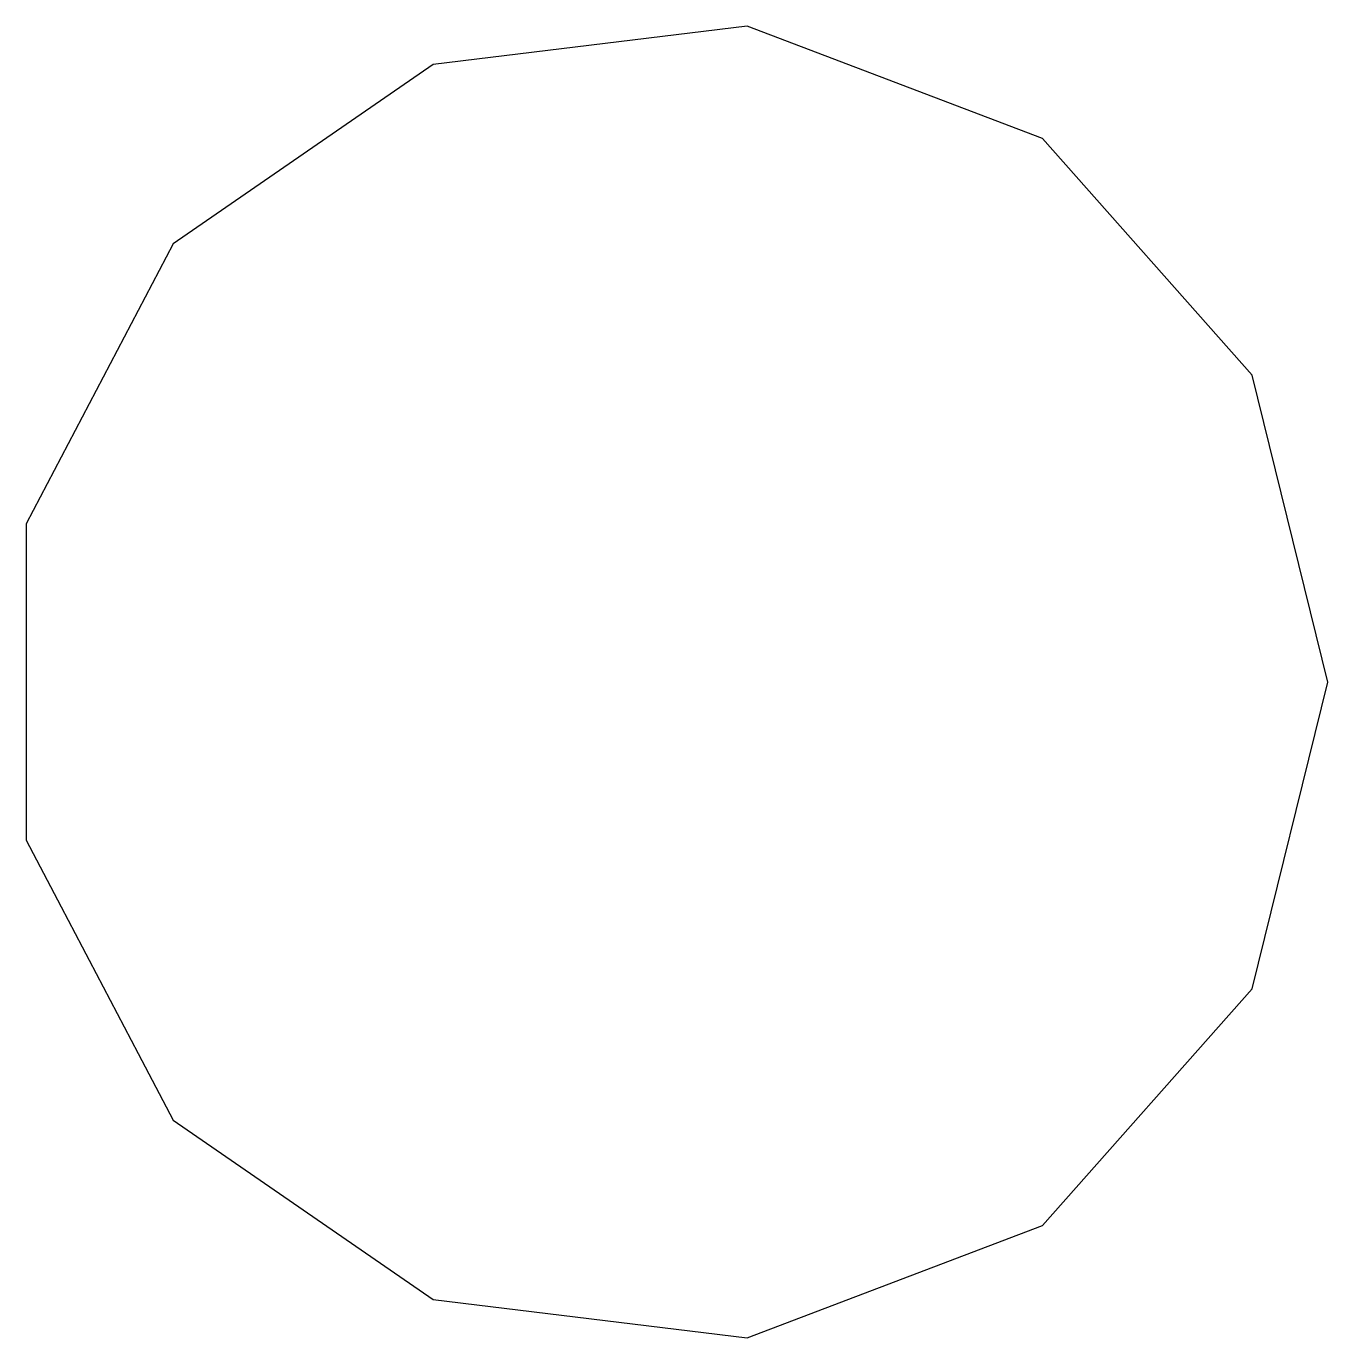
# Model space of a CAD drawing. Header units: metres. Extents: x -0.97 to 1, y -0.99 to 0.99.
import ezdxf

# ---------------------------------------------------------------- set-up
doc = ezdxf.new("R2010")
doc.units = ezdxf.units.M

msp = doc.modelspace()

# ---------------------------------------------------------------- linework, layer by layer
for p, q in [((0.120537, 0.992709), (-0.354605, 0.935016)), ((0.568065, 0.822984), (0.120537, 0.992709)), ((-0.354605, 0.935016), (-0.748511, 0.663123)), ((0.885456, 0.464723), (0.568065, 0.822984)), ((-0.748511, 0.663123), (-0.970942, 0.239316)), ((1, 0), (0.885456, 0.464723)), ((-0.970942, 0.239316), (-0.970942, -0.239316)), ((0.885456, -0.464723), (1, 0)), ((-0.970942, -0.239316), (-0.748511, -0.663123)), ((0.568065, -0.822984), (0.885456, -0.464723)), ((-0.748511, -0.663123), (-0.354605, -0.935016)), ((0.120537, -0.992709), (0.568065, -0.822984)), ((-0.354605, -0.935016), (0.120537, -0.992709))]:
    msp.add_line(p, q)

doc.saveas('drawing.dxf')
